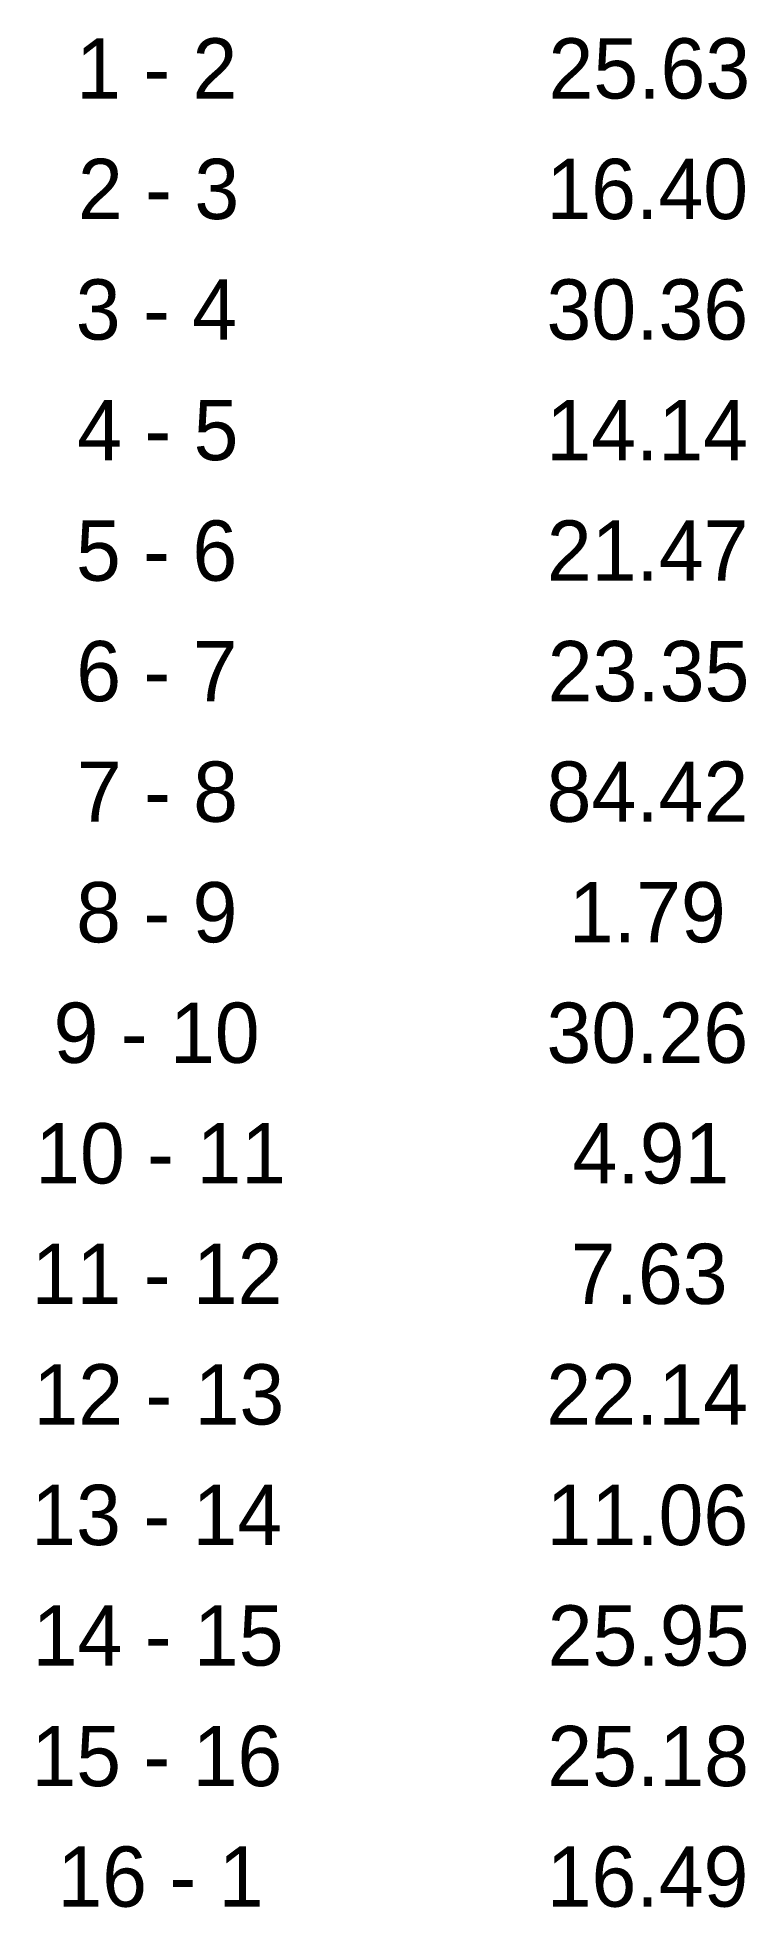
# Model space of a CAD drawing. Extents: x 531162 to 534673, y 1847896 to 1848555.
# Drawn here: x 531162.3 to 531232.9, y 1847895.6 to 1848081.8 of the extents above.
import ezdxf

# ---------------------------------------------------------------- set-up
doc = ezdxf.new("R2010")
doc.units = 0
doc.layers.add('Level 52', color=7, linetype='Continuous')

msp = doc.modelspace()

# ---------------------------------------------------------------- texts
at = {"layer": 'Level 52'}
for s, p in [('1 - 2', (531166.15, 1848075.71)), ('25.63', (531213.19, 1848075.71)), ('2 - 3', (531166.34, 1848063.71)), ('16.40', (531212.98, 1848063.71)), ('3 - 4', (531166.12, 1848051.71)), ('30.36', (531212.99, 1848051.71)), ('4 - 5', (531166.26, 1848039.71)), ('14.14', (531212.97, 1848039.71)), ('5 - 6', (531166.14, 1848027.71)), ('21.47', (531213.02, 1848027.71)), ('6 - 7', (531166.17, 1848015.71)), ('23.35', (531213.11, 1848015.71)), ('7 - 8', (531166.22, 1848003.71)), ('84.42', (531213, 1848003.71)), ('8 - 9', (531166.16, 1847991.71)), ('1.79', (531215.22, 1847991.71)), ('9 - 10', (531163.91, 1847979.71)), ('30.26', (531212.99, 1847979.71)), ('10 - 11', (531162.08, 1847967.71)), ('4.91', (531215.58, 1847967.71)), ('11 - 12', (531161.72, 1847955.71)), ('7.63', (531215.4, 1847955.71)), ('12 - 13', (531161.9, 1847943.71)), ('22.14', (531212.97, 1847943.71)), ('13 - 14', (531161.69, 1847931.71)), ('11.06', (531212.99, 1847931.71)), ('14 - 15', (531161.83, 1847919.71)), ('25.95', (531213.11, 1847919.71)), ('15 - 16', (531161.7, 1847907.71)), ('25.18', (531213.07, 1847907.71)), ('16 - 1', (531164.29, 1847895.71)), ('16.49', (531213.01, 1847895.71))]:
    msp.add_text(s, height=6, dxfattribs=at).set_placement(p)

doc.saveas('drawing.dxf')
